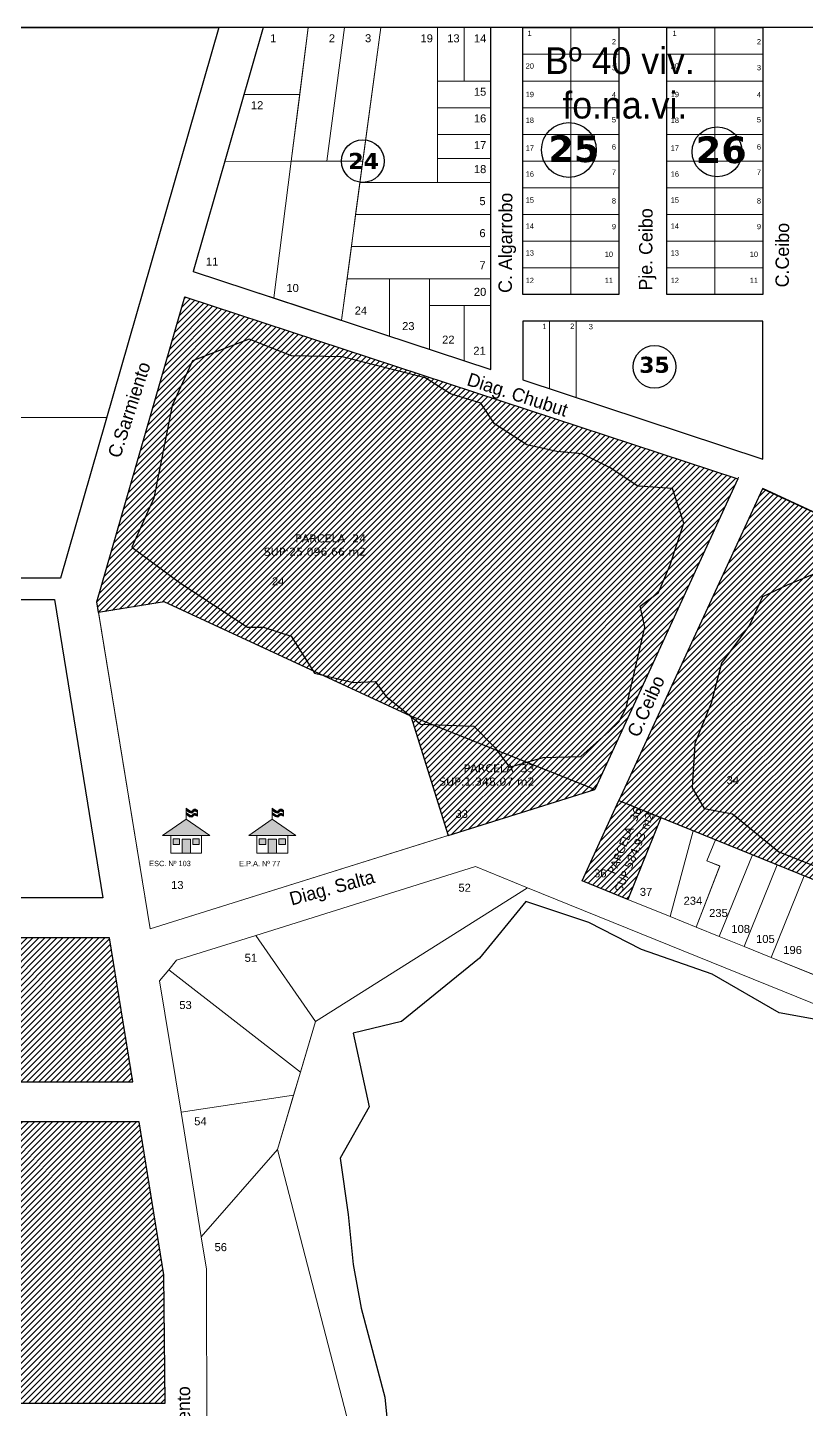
# Model space of a CAD drawing. Header units: millimetres. Extents: x 0 to 6558, y 60 to 10727.
# Drawn here: x 2500 to 2792, y 7882 to 8400 of the extents above; entities that cross this region are included whole.
import ezdxf

# ---------------------------------------------------------------- set-up
doc = ezdxf.new("R2010")
doc.units = ezdxf.units.MM
for name, color, linetype, lineweight in [('0 LAGUNA', 140, 'Continuous', 30), ('0 NOMBRE DE BARRIOS', 251, 'Continuous', 35), ('0 N° DE PARCELA', 255, 'Continuous', 25), ('0 SIG - PARCELAS', 252, 'Continuous', 18), ('EQUIPAMIENTOS', 10, 'Continuous', 18)]:
    doc.layers.add(name, color=color, linetype=linetype, lineweight=lineweight)
for name, color, linetype in [('0 NOMBRE DE CALLES', 255, 'Continuous'), ('0 N° DE MANZANA', 255, 'Continuous'), ('0 SIG - CHACRAS', 253, 'Continuous'), ('0 SIG - MANZANAS', 253, 'Continuous'), ('TERRENO MUNICIPAL', 10, 'Continuous')]:
    doc.layers.add(name, color=color, linetype=linetype)
doc.styles.get("Standard").update_dxf_attribs({"font": 'arial.ttf'})
doc.styles.add('STYLE1', font='arial.ttf')
pattern_1 = [(45, (-322.4474, 5693.1154), (-1.122532, 1.122532), [])]

# ---------------------------------------------------------------- blocks, each defined once
blk = doc.blocks.new('ESCUELA')
at = {"linetype": 'Continuous'}
h = blk.add_hatch(color=130, dxfattribs=at)
edge = h.paths.add_edge_path()
edge.add_spline(control_points=[(-7.8, 81.5), (-10.1, 82.8), (-13.9, 84.9), (-19.3, 77.2), (-24.9, 81.8), (-29.1, 85.3)], knot_values=[0, 0, 0, 0, 2.102185, 3.349937, 7.23201, 7.23201, 7.23201, 7.23201], degree=3, periodic=0)
edge.add_line((-29.1, 85.3), (-29.1, 81.5))
edge.add_spline(control_points=[(-29.1, 81.5), (-24.9, 78), (-19.3, 73.4), (-13.9, 81.1), (-10.1, 79), (-7.8, 77.7)], knot_values=[0, 0, 0, 0, 3.882072, 5.129825, 7.23201, 7.23201, 7.23201, 7.23201], degree=3, periodic=0)
edge.add_line((-7.8, 77.7), (-7.8, 81.5))
edge = h.paths.add_edge_path()
edge.add_spline(control_points=[(-7.8, 73.4), (-10.1, 74.7), (-13.9, 76.8), (-19.3, 69.1), (-24.9, 73.7), (-29.1, 77.2)], knot_values=[0, 0, 0, 0, 2.102185, 3.349937, 7.23201, 7.23201, 7.23201, 7.23201], degree=3, periodic=0)
edge.add_line((-29.1, 77.2), (-29.1, 73.8))
edge.add_spline(control_points=[(-29.1, 73.8), (-24.9, 70.3), (-19.3, 65.7), (-13.9, 73.5), (-10.1, 71.3), (-7.8, 70)], knot_values=[0, 0, 0, 0, 3.882072, 5.129825, 7.23201, 7.23201, 7.23201, 7.23201], degree=3, periodic=0)
edge.add_line((-7.8, 70), (-7.8, 73.4))
blk.add_hatch(color=256, dxfattribs=at).paths.add_polyline_path([(15.5, 33.6), (-29.1, 64.4), (-73.8, 33.6)])
h = blk.add_hatch(color=256, dxfattribs=at)
h.paths.add_polyline_path([(-53.8, 27.3), (-53.8, 16.3), (-41.6, 16.3), (-41.6, 27.3)])
h.paths.add_polyline_path([(-21.1, 26.9), (-37.1, 26.9), (-37.1, 0), (-21.1, 0)])
h.paths.add_polyline_path([(-4.4, 27.3), (-16.7, 27.3), (-16.7, 16.3), (-4.4, 16.3)])
for p, q in [((-29.1, 64.4), (-29.1, 85.3)), ((-29.1, 64.4), (-73.8, 33.6)), ((-29.1, 64.4), (15.5, 33.6)), ((-73.8, 33.6), (15.5, 33.6))]:
    blk.add_line(p, q, dxfattribs=at)
at = {"color": 130, "linetype": 'Continuous'}
blk.add_line((-7.8, 81.5), (-7.8, 70), dxfattribs=at)
at = {"linetype": 'Continuous'}
blk.add_lwpolyline([(0, 33.6), (0, 0), (-58.2, 0), (-58.2, 33.6)], dxfattribs=at)
for points in [[(-53.8, 27.3), (-41.6, 27.3), (-41.6, 16.3), (-53.8, 16.3)], [(-37.1, 26.9), (-21.1, 26.9), (-21.1, 0), (-37.1, 0)], [(-4.4, 27.3), (-16.7, 27.3), (-16.7, 16.3), (-4.4, 16.3)]]:
    blk.add_lwpolyline(points, close=True, dxfattribs=at)
at = {"color": 130, "linetype": 'Continuous'}
for points in [[(-29.1, 85.3), (-17.4, 80.6), (-14.4, 83.2), (-7.8, 81.5)], [(-29.1, 81.5), (-17.4, 76.8), (-14.4, 79.4), (-7.8, 77.7)], [(-29.1, 77.2), (-17.4, 72.5), (-14.4, 75.1), (-7.8, 73.4)], [(-29.1, 73.8), (-17.4, 69.1), (-14.4, 71.8), (-7.8, 70)]]:
    blk.add_spline(points, degree=3, dxfattribs=at)
blk = doc.blocks.new('A$C60985E54')
at = {"layer": 'EQUIPAMIENTOS', "linetype": 'Continuous'}
h = blk.add_hatch(color=130, dxfattribs=at)
edge = h.paths.add_edge_path()
edge.add_spline(control_points=[(13.06, 16.13), (12.6, 16.4), (11.85, 16.82), (10.79, 15.28), (9.68, 16.19), (8.84, 16.88)], knot_values=[0, 0, 0, 0, 2.102185, 3.349937, 7.23201, 7.23201, 7.23201, 7.23201], degree=3, periodic=0)
edge.add_line((8.84, 16.88), (8.84, 16.13))
edge.add_spline(control_points=[(8.84, 16.13), (9.68, 15.44), (10.79, 14.53), (11.85, 16.06), (12.6, 15.64), (13.06, 15.38)], knot_values=[0, 0, 0, 0, 3.882072, 5.129825, 7.23201, 7.23201, 7.23201, 7.23201], degree=3, periodic=0)
edge.add_line((13.06, 15.38), (13.06, 16.13))
edge = h.paths.add_edge_path()
edge.add_spline(control_points=[(13.06, 14.53), (12.6, 14.79), (11.85, 15.21), (10.79, 13.67), (9.68, 14.59), (8.84, 15.28)], knot_values=[0, 0, 0, 0, 2.102185, 3.349937, 7.23201, 7.23201, 7.23201, 7.23201], degree=3, periodic=0)
edge.add_line((8.84, 15.28), (8.84, 14.61))
edge.add_spline(control_points=[(8.84, 14.61), (9.68, 13.92), (10.79, 13.01), (11.85, 14.55), (12.6, 14.12), (13.06, 13.86)], knot_values=[0, 0, 0, 0, 3.882072, 5.129825, 7.23201, 7.23201, 7.23201, 7.23201], degree=3, periodic=0)
edge.add_line((13.06, 13.86), (13.06, 14.53))
at = {"layer": 'EQUIPAMIENTOS'}
blk.add_hatch(color=256, dxfattribs=at).paths.add_polyline_path([(17.68, 6.65), (8.84, 12.76), (0, 6.65)])
h = blk.add_hatch(color=256, dxfattribs=at)
h.paths.add_polyline_path([(3.96, 5.4), (3.96, 3.23), (6.37, 3.23), (6.37, 5.4)])
h.paths.add_polyline_path([(10.42, 5.32), (7.26, 5.32), (7.26, 0), (10.42, 0)])
h.paths.add_polyline_path([(13.73, 5.4), (11.31, 5.4), (11.31, 3.23), (13.73, 3.23)])
for p, q in [((8.84, 12.76), (8.84, 16.88)), ((8.84, 12.76), (17.68, 6.65)), ((0, 6.65), (17.68, 6.65))]:
    blk.add_line(p, q, dxfattribs=at)
at = {"layer": 'EQUIPAMIENTOS', "color": 130, "linetype": 'Continuous'}
blk.add_line((13.06, 16.13), (13.06, 13.86), dxfattribs=at)
at = {"layer": 'EQUIPAMIENTOS', "linetype": 'Continuous'}
blk.add_line((8.84, 12.76), (0, 6.65), dxfattribs=at)
at = {"layer": 'EQUIPAMIENTOS'}
blk.add_lwpolyline([(14.6, 6.65), (14.6, 0), (3.08, 0), (3.08, 6.65)], dxfattribs=at)
for points in [[(3.96, 5.4), (6.37, 5.4), (6.37, 3.23), (3.96, 3.23)], [(7.26, 5.32), (10.42, 5.32), (10.42, 0), (7.26, 0)], [(13.73, 5.4), (11.31, 5.4), (11.31, 3.23), (13.73, 3.23)]]:
    blk.add_lwpolyline(points, close=True, dxfattribs=at)
at = {"layer": 'EQUIPAMIENTOS', "color": 130, "linetype": 'Continuous'}
for points in [[(8.84, 16.88), (11.15, 15.96), (11.76, 16.48), (13.06, 16.13)], [(8.84, 16.13), (11.15, 15.2), (11.76, 15.73), (13.06, 15.38)], [(8.84, 15.28), (11.15, 14.35), (11.76, 14.87), (13.06, 14.53)], [(8.84, 14.61), (11.15, 13.69), (11.76, 14.21), (13.06, 13.86)]]:
    blk.add_spline(points, degree=3, dxfattribs=at)

msp = doc.modelspace()

# ---------------------------------------------------------------- hatches: boundary and pattern name
at = {"layer": 'TERRENO MUNICIPAL'}
h = msp.add_hatch(dxfattribs=at)
h.set_pattern_fill('ANSI31', color=256, scale=0.5)
h.set_pattern_definition(pattern_1)
h.paths.add_polyline_path([(2712.923, 8114.608), (2644.059, 8142.026), (2551.583, 8184.88), (2527.016, 8180.883), (2526.361, 8184.91), (2559.245, 8299.276), (2766.547, 8231.019)])
h = msp.add_hatch(dxfattribs=at)
h.set_pattern_fill('ANSI31', color=256, scale=0.5)
h.set_pattern_definition(pattern_1)
h.paths.add_polyline_path([(3055.672, 8150.904), (2889.966, 8174.726), (2775.842, 8227.297), (2722.004, 8110.424), (2942.207, 8021.172), (3069.704, 8003.367)])
h = msp.add_hatch(dxfattribs=at)
h.set_pattern_fill('ANSI31', color=256, scale=0.5)
h.set_pattern_definition(pattern_1)
h.paths.add_polyline_path([(2712.923, 8114.608), (2644.059, 8142.026), (2657.944, 8097.396)])
h = msp.add_hatch(dxfattribs=at)
h.set_pattern_fill('ANSI31', color=256, scale=0.5)
h.set_pattern_definition(pattern_1)
edge = h.paths.add_edge_path()
edge.add_line((2737.69, 8104.008), (2725.303, 8073.417))
edge.add_line((2725.303, 8073.417), (2708.156, 8080.362))
edge.add_line((2708.156, 8080.362), (2722.004, 8110.424))
edge.add_line((2722.004, 8110.424), (2737.713, 8104.064))
h = msp.add_hatch(dxfattribs=at)
h.set_pattern_fill('ANSI31', color=256, scale=0.5)
h.set_pattern_definition([(45, (-322.4474, 5692.1732), (-1.122532, 1.122532), [])])
h.paths.add_polyline_path([(2386.979, 8005.035), (2539.922, 8005.035), (2531.059, 8059.035), (2386.979, 8059.035)])
h.paths.add_polyline_path([(2542.14, 7990.035), (2386.979, 7990.035), (2386.979, 7893.593), (2386.979, 7884.655), (2551.959, 7884.655), (2551.405, 7932.623)])
h.paths.add_polyline_path([(2386.979, 7869.655), (2552.112, 7869.65), (2552.789, 7804), (2386.979, 7803.983)])

# ---------------------------------------------------------------- linework, layer by layer
at = {"layer": '0 LAGUNA'}
for points in [[(2746.346, 8214.394), (2742.018, 8227.37), (2729.035, 8228.235), (2718.648, 8235.155), (2708.261, 8240.345), (2698.74, 8241.21), (2687.488, 8243.805), (2675.37, 8251.59), (2670.177, 8259.376), (2658.924, 8262.836), (2649.403, 8268.891), (2618.243, 8276.676), (2599.283, 8277.174), (2583.455, 8283.387), (2562.242, 8275.183), (2554.547, 8258.557), (2547.63, 8223.774)], [(2746.346, 8214.394), (2742.018, 8227.37), (2729.035, 8228.235), (2718.648, 8235.155), (2708.261, 8240.345), (2698.74, 8241.21), (2687.488, 8243.805), (2675.37, 8251.59), (2670.177, 8259.376), (2658.924, 8262.836), (2649.403, 8268.891), (2618.243, 8276.676), (2599.283, 8277.174), (2583.455, 8283.387), (2562.242, 8275.183), (2562.242, 8275.183), (2562.242, 8275.183)], [(2746.346, 8214.394), (2742.018, 8227.37), (2729.035, 8228.235), (2718.648, 8235.155), (2708.261, 8240.345), (2698.74, 8241.21), (2687.488, 8243.805), (2675.37, 8251.59), (2670.177, 8259.376), (2658.924, 8262.836), (2649.403, 8268.891), (2618.243, 8276.676), (2599.283, 8277.174), (2583.455, 8283.387), (2562.242, 8275.183), (2562.242, 8275.183), (2562.242, 8275.183)], [(2547.63, 8223.774), (2539.476, 8205.454), (2557.653, 8191.903), (2582.754, 8175.468), (2588.813, 8175.468), (2599.2, 8172.008), (2607.856, 8158.167), (2622.571, 8154.707), (2630.681, 8155.046), (2634.688, 8149.517), (2647.672, 8139.137), (2667.58, 8138.272), (2675.37, 8130.487), (2680.999, 8122.942), (2693.547, 8126.594), (2707.722, 8126.919), (2718.241, 8136.295), (2721.937, 8139.988), (2724.707, 8145.192), (2731.632, 8175.468), (2729.901, 8183.253), (2736.825, 8188.443), (2741.153, 8198.824), (2746.346, 8214.394)], [(2801.627, 8197.992), (2785.061, 8191.176), (2775.804, 8186.795), (2770.905, 8176.178), (2760.409, 8161.898), (2756.537, 8146.904), (2750.468, 8131.781), (2749.493, 8115.229), (2753.878, 8107.439), (2764.597, 8105.492), (2781.891, 8091.272), (2799.681, 8084.287)], [(2801.627, 8197.992), (2785.061, 8191.176), (2775.804, 8186.795), (2770.905, 8176.178), (2760.409, 8161.898), (2756.537, 8146.904), (2750.468, 8131.781), (2749.493, 8115.229), (2753.878, 8107.439), (2764.597, 8105.492), (2781.891, 8091.272), (2799.681, 8084.287)], [(2801.627, 8197.992), (2785.061, 8191.176), (2775.804, 8186.795), (2770.905, 8176.178), (2760.409, 8161.898), (2756.537, 8146.904), (2750.468, 8131.781), (2749.493, 8115.229), (2753.878, 8107.439), (2764.597, 8105.492), (2781.891, 8091.272), (2799.681, 8084.287)], [(2801.627, 8197.992), (2785.061, 8191.176), (2775.804, 8186.795), (2770.905, 8176.178), (2760.409, 8161.898), (2756.537, 8146.904), (2750.468, 8131.781), (2749.493, 8115.229), (2753.878, 8107.439), (2764.597, 8105.492), (2781.891, 8091.272), (2799.681, 8084.287)], [(2811.041, 8025.65), (2781.991, 8030.928), (2756.902, 8045.445), (2730.493, 8054.682), (2710.708, 8064.788), (2687.104, 8072.652), (2669.794, 8051.368), (2640.558, 8027.667), (2622.354, 8023.258), (2628.422, 7995.698), (2617.5, 7976.477), (2620.526, 7955.307), (2622.342, 7936.556), (2625.368, 7920.224), (2634.279, 7886.915), (2638.093, 7847.837)]]:
    msp.add_lwpolyline(points, dxfattribs=at)
at = {"layer": '0 N° DE MANZANA'}
for centre, radius in [((2703.222, 8354.262), 10.273), ((2758.752, 8353.556), 9.36), ((2626.01, 8350.103), 8), ((2735.308, 8272.97), 8)]:
    msp.add_circle(centre, radius, dxfattribs=at)
at = {"layer": '0 SIG - CHACRAS'}
msp.add_lwpolyline([(2199.979, 7425.105), (3179.979, 7425.105), (3179.979, 8400.105), (2199.979, 8400.105)], close=True, dxfattribs=at)
at = {"layer": '0 SIG - MANZANAS'}
for points in [[(2386.979, 8193.745), (2386.979, 8400.105), (2572.069, 8400.105), (2512.73, 8193.745), (2386.979, 8193.745)], [(2386.979, 8185.745), (2510.429, 8185.745), (2528.609, 8074.035), (2386.979, 8074.035), (2386.979, 8185.745)]]:
    msp.add_lwpolyline(points, dxfattribs=at)
for points in [[(2673.969, 8400.105), (2588.719, 8400.105), (2562.453, 8308.756), (2673.969, 8272.025)], [(2685.969, 8400.105), (2721.969, 8400.105), (2721.969, 8300.105), (2685.969, 8300.105)], [(2739.969, 8400.105), (2775.969, 8400.105), (2775.969, 8300.105), (2739.969, 8300.105)], [(2775.969, 8290.105), (2685.969, 8290.105), (2685.969, 8268.105), (2775.969, 8238.445)]]:
    msp.add_lwpolyline(points, close=True, dxfattribs=at)
at = {"layer": '0 SIG - PARCELAS'}
for points in [[(2572.069, 8400.105), (2466.979, 8400.105), (2466.979, 8254.066), (2530.069, 8254.035), (2572.069, 8400.105)], [(2572.069, 8400.105), (2466.979, 8400.105), (2466.979, 8254.066), (2530.069, 8254.035), (2572.069, 8400.105)], [(2766.547, 8231.019), (2559.245, 8299.276), (2526.361, 8184.91), (2546.288, 8062.441), (2712.923, 8114.608), (2766.841, 8231.658)], [(2510.429, 8185.745), (2456.979, 8185.745), (2456.979, 8074.035), (2528.609, 8074.035), (2510.429, 8185.745)], [(2510.429, 8185.745), (2456.979, 8185.745), (2456.979, 8074.035), (2528.609, 8074.035), (2510.429, 8185.745)], [(2546.288, 8062.441), (2657.944, 8097.396), (2643.972, 8142.06), (2551.583, 8184.88), (2527.016, 8180.883), (2546.288, 8062.441)], [(2546.288, 8062.441), (2657.944, 8097.396), (2643.972, 8142.06), (2551.583, 8184.88), (2527.016, 8180.883), (2546.288, 8062.441)], [(2657.944, 8097.396), (2712.923, 8114.608), (2643.972, 8142.06), (2657.944, 8097.396)], [(2657.944, 8097.396), (2712.923, 8114.608), (2643.972, 8142.06), (2657.944, 8097.396)], [(2737.69, 8104.008), (2721.98, 8110.371), (2708.156, 8080.362), (2725.303, 8073.417), (2737.69, 8104.008)], [(2737.69, 8104.008), (2721.98, 8110.371), (2708.156, 8080.362), (2725.303, 8073.417), (2737.69, 8104.008)], [(2749.832, 8099.09), (2737.69, 8104.008), (2725.303, 8073.417), (2741.245, 8066.96), (2749.832, 8099.09)], [(2749.832, 8099.09), (2737.69, 8104.008), (2725.303, 8073.417), (2741.245, 8066.96), (2749.832, 8099.09)], [(2829.634, 8066.767), (2791.448, 8082.234), (2779.061, 8051.643), (2817.247, 8036.176), (2829.634, 8066.767)], [(2810.412, 8074.555), (2791.448, 8082.234), (2779.061, 8051.643), (2798.024, 8043.962), (2810.411, 8074.553)], [(2810.412, 8074.555), (2791.448, 8082.234), (2779.061, 8051.643), (2798.024, 8043.962), (2810.411, 8074.553)], [(2600.053, 8000.034), (2557.885, 7993.641), (2565.488, 7946.896), (2593.976, 7979.676), (2600.053, 8000.034)], [(2593.976, 7979.676), (2565.488, 7946.896), (2567.446, 7934.854), (2567.494, 7869.894), (2622.544, 7869.894), (2593.976, 7979.676)], [(2593.976, 7979.676), (2565.488, 7946.896), (2567.446, 7934.854), (2567.494, 7869.894), (2622.544, 7869.894), (2593.976, 7979.676)]]:
    msp.add_lwpolyline(points, dxfattribs=at)
for points in [[(2581.506, 8375.021), (2602.37, 8375.109), (2605.569, 8400.105), (2588.719, 8400.105)], [(2619.139, 8400.105), (2605.569, 8400.105), (2599.172, 8350.112), (2612.58, 8350.108)], [(2632.719, 8400.105), (2619.139, 8400.105), (2612.58, 8350.108), (2626.01, 8350.103)], [(2653.969, 8400.105), (2632.719, 8400.105), (2624.926, 8342.025), (2653.969, 8342.025)], [(2653.969, 8400.105), (2632.719, 8400.105), (2624.926, 8342.025), (2653.969, 8342.025)], [(2653.969, 8400.105), (2663.969, 8400.105), (2663.969, 8380.105), (2653.969, 8380.105)], [(2653.969, 8400.105), (2663.969, 8400.105), (2663.969, 8380.105), (2653.969, 8380.105)], [(2663.969, 8400.105), (2673.969, 8400.105), (2673.969, 8380.105), (2663.969, 8380.105)], [(2663.969, 8400.105), (2673.969, 8400.105), (2673.969, 8380.105), (2663.969, 8380.105)], [(2685.969, 8400.105), (2703.969, 8400.105), (2703.969, 8390.105), (2685.969, 8390.105)], [(2703.969, 8400.105), (2721.969, 8400.105), (2721.969, 8390.105), (2703.969, 8390.105)], [(2739.969, 8400.105), (2757.969, 8400.105), (2757.969, 8390.105), (2739.969, 8390.105)], [(2757.969, 8400.105), (2775.969, 8400.105), (2775.969, 8390.105), (2757.969, 8390.105)], [(2685.969, 8390.105), (2703.969, 8390.105), (2703.969, 8380.105), (2685.969, 8380.105)], [(2703.969, 8390.105), (2721.969, 8390.105), (2721.969, 8380.105), (2703.969, 8380.105)], [(2739.969, 8390.105), (2757.969, 8390.105), (2757.969, 8380.105), (2739.969, 8380.105)], [(2757.969, 8390.105), (2775.969, 8390.105), (2775.969, 8380.105), (2757.969, 8380.105)], [(2653.969, 8380.105), (2673.969, 8380.105), (2673.969, 8370.105), (2653.969, 8370.105)], [(2653.969, 8380.105), (2673.969, 8380.105), (2673.969, 8370.105), (2653.969, 8370.105)], [(2685.969, 8380.105), (2703.969, 8380.105), (2703.969, 8370.105), (2685.969, 8370.105)], [(2703.969, 8380.105), (2721.969, 8380.105), (2721.969, 8370.105), (2703.969, 8370.105)], [(2739.969, 8380.105), (2757.969, 8380.105), (2757.969, 8370.105), (2739.969, 8370.105)], [(2757.969, 8380.105), (2775.969, 8380.105), (2775.969, 8370.105), (2757.969, 8370.105)], [(2602.37, 8375.109), (2581.506, 8375.021), (2574.294, 8349.937), (2599.172, 8350.112)], [(2653.969, 8370.105), (2673.969, 8370.105), (2673.969, 8360.105), (2653.969, 8360.105)], [(2653.969, 8370.105), (2673.969, 8370.105), (2673.969, 8360.105), (2653.969, 8360.105)], [(2685.969, 8370.105), (2703.969, 8370.105), (2703.969, 8360.105), (2685.969, 8360.105)], [(2703.969, 8370.105), (2721.969, 8370.105), (2721.969, 8360.105), (2703.969, 8360.105)], [(2739.969, 8370.105), (2757.969, 8370.105), (2757.969, 8360.105), (2739.969, 8360.105)], [(2757.969, 8370.105), (2775.969, 8370.105), (2775.969, 8360.105), (2757.969, 8360.105)], [(2653.969, 8360.105), (2673.969, 8360.105), (2673.969, 8351.105), (2653.969, 8351.105)], [(2653.969, 8360.105), (2673.969, 8360.105), (2673.969, 8351.105), (2653.969, 8351.105)], [(2685.969, 8360.105), (2703.969, 8360.105), (2703.969, 8350.105), (2685.969, 8350.105)], [(2703.969, 8360.105), (2721.969, 8360.105), (2721.969, 8350.105), (2703.969, 8350.105)], [(2739.969, 8360.105), (2757.969, 8360.105), (2757.969, 8350.105), (2739.969, 8350.105)], [(2757.969, 8360.105), (2775.969, 8360.105), (2775.969, 8350.105), (2757.969, 8350.105)], [(2599.172, 8350.112), (2574.294, 8349.937), (2562.403, 8308.583), (2592.61, 8298.83)], [(2626.01, 8350.103), (2599.172, 8350.112), (2592.61, 8298.83), (2618.008, 8290.457)], [(2653.969, 8351.105), (2673.969, 8351.105), (2673.969, 8342.025), (2653.969, 8342.025)], [(2653.969, 8351.105), (2673.969, 8351.105), (2673.969, 8342.025), (2653.969, 8342.025)], [(2685.969, 8350.105), (2703.969, 8350.105), (2703.969, 8340.105), (2685.969, 8340.105)], [(2703.969, 8350.105), (2721.969, 8350.105), (2721.969, 8340.105), (2703.969, 8340.105)], [(2739.969, 8350.105), (2757.969, 8350.105), (2757.969, 8340.105), (2739.969, 8340.105)], [(2757.969, 8350.105), (2775.969, 8350.105), (2775.969, 8340.105), (2757.969, 8340.105)], [(2673.969, 8330.025), (2673.969, 8342.025), (2624.926, 8342.025), (2623.316, 8330.025)], [(2685.969, 8340.105), (2703.969, 8340.105), (2703.969, 8330.105), (2685.969, 8330.105)], [(2703.969, 8340.105), (2721.969, 8340.105), (2721.969, 8330.105), (2703.969, 8330.105)], [(2739.969, 8340.105), (2757.969, 8340.105), (2757.969, 8330.105), (2739.969, 8330.105)], [(2757.969, 8340.105), (2775.969, 8340.105), (2775.969, 8330.105), (2757.969, 8330.105)], [(2673.969, 8318.025), (2673.969, 8330.025), (2623.316, 8330.025), (2621.706, 8318.025)], [(2685.969, 8330.105), (2703.969, 8330.105), (2703.969, 8320.105), (2685.969, 8320.105)], [(2703.969, 8330.105), (2721.969, 8330.105), (2721.969, 8320.105), (2703.969, 8320.105)], [(2739.969, 8330.105), (2757.969, 8330.105), (2757.969, 8320.105), (2739.969, 8320.105)], [(2757.969, 8330.105), (2775.969, 8330.105), (2775.969, 8320.105), (2757.969, 8320.105)], [(2673.969, 8306.025), (2673.969, 8318.025), (2621.706, 8318.025), (2620.096, 8306.025)], [(2685.969, 8320.105), (2703.969, 8320.105), (2703.969, 8310.105), (2685.969, 8310.105)], [(2703.969, 8320.105), (2721.969, 8320.105), (2721.969, 8310.105), (2703.969, 8310.105)], [(2739.969, 8320.105), (2757.969, 8320.105), (2757.969, 8310.105), (2739.969, 8310.105)], [(2757.969, 8320.105), (2775.969, 8320.105), (2775.969, 8310.105), (2757.969, 8310.105)], [(2635.969, 8284.541), (2635.969, 8306.025), (2620.096, 8306.025), (2618.008, 8290.457)], [(2650.969, 8279.601), (2650.969, 8306.025), (2635.969, 8306.025), (2635.969, 8284.541)], [(2673.969, 8296.025), (2650.969, 8296.025), (2650.969, 8306.025), (2673.969, 8306.025)], [(2685.969, 8310.105), (2703.969, 8310.105), (2703.969, 8300.105), (2685.969, 8300.105)], [(2703.969, 8310.105), (2721.969, 8310.105), (2721.969, 8300.105), (2703.969, 8300.105)], [(2739.969, 8310.105), (2757.969, 8310.105), (2757.969, 8300.105), (2739.969, 8300.105)], [(2757.969, 8310.105), (2775.969, 8310.105), (2775.969, 8300.105), (2757.969, 8300.105)], [(2559.245, 8299.276), (2526.361, 8184.91), (2527.016, 8180.883), (2551.583, 8184.88), (2644.059, 8142.026), (2712.923, 8114.608), (2766.547, 8231.019)], [(2663.969, 8296.025), (2650.969, 8296.025), (2650.969, 8279.48), (2663.969, 8275.266)], [(2673.969, 8296.025), (2663.969, 8296.025), (2663.969, 8275.266), (2673.969, 8272.025)], [(2695.969, 8290.105), (2685.969, 8290.105), (2685.969, 8268.105), (2695.969, 8264.809)], [(2695.969, 8264.785), (2695.969, 8290.105), (2685.969, 8290.105), (2685.969, 8268.075)], [(2705.969, 8290.105), (2695.969, 8290.105), (2695.969, 8264.809), (2705.969, 8261.514)], [(2705.969, 8261.495), (2705.969, 8290.105), (2695.969, 8290.105), (2695.969, 8264.785)], [(2705.969, 8290.105), (2705.969, 8261.514), (2775.969, 8238.445), (2775.969, 8290.105)], [(2386.979, 8254.105), (2386.979, 8193.745), (2456.979, 8193.745), (2512.73, 8193.745), (2530.069, 8254.035), (2466.979, 8254.035)], [(2386.979, 8254.105), (2386.979, 8193.745), (2456.979, 8193.745), (2512.73, 8193.745), (2530.069, 8254.035), (2466.979, 8254.035)], [(2775.924, 8227.474), (2721.98, 8110.371), (2737.69, 8104.008), (2749.832, 8099.09), (2771.984, 8090.118), (2781.252, 8086.364), (2791.448, 8082.234), (2810.541, 8074.5), (2829.634, 8066.767), (2860.035, 8054.453), (2882.743, 8045.256), (2911.012, 8033.805), (2942.207, 8021.172), (2956.577, 8019.165), (2966.485, 8017.781), (2976.379, 8016.4), (3016.015, 8010.865), (3048.708, 8006.299), (3069.704, 8003.367), (3055.672, 8150.904), (2889.966, 8174.726)], [(2775.924, 8227.474), (2721.98, 8110.371), (2737.69, 8104.008), (2749.832, 8099.09), (2771.984, 8090.118), (2781.252, 8086.364), (2791.448, 8082.234), (2810.541, 8074.5), (2829.634, 8066.767), (2860.035, 8054.453), (2882.743, 8045.256), (2911.012, 8033.805), (2942.207, 8021.172), (2956.577, 8019.165), (2966.485, 8017.781), (2976.379, 8016.4), (3016.015, 8010.865), (3048.708, 8006.299), (3069.704, 8003.367), (3055.672, 8150.904), (2889.966, 8174.726)], [(2754.983, 8087.833), (2759.817, 8085.946), (2750.884, 8063.055), (2741.245, 8066.959), (2749.832, 8099.09), (2758.174, 8095.711)], [(2771.984, 8090.118), (2758.174, 8095.711), (2754.983, 8087.833), (2759.793, 8085.885), (2750.884, 8063.055), (2759.596, 8059.525)], [(2781.252, 8086.364), (2771.984, 8090.118), (2759.597, 8059.527), (2768.865, 8055.772)], [(2781.252, 8086.364), (2771.984, 8090.118), (2759.597, 8059.527), (2768.865, 8055.772)], [(2687.755, 8077.806), (2668.291, 8085.689), (2585.923, 8059.903), (2608.285, 8027.62)], [(2687.755, 8077.806), (2668.291, 8085.689), (2585.923, 8059.903), (2608.285, 8027.62)], [(2791.448, 8082.234), (2781.252, 8086.364), (2768.865, 8055.773), (2779.061, 8051.643)], [(2791.448, 8082.234), (2781.252, 8086.364), (2768.865, 8055.773), (2779.061, 8051.643)], [(2687.755, 8077.806), (2608.285, 8027.62), (2593.983, 7979.678), (2622.557, 7869.937), (2620.397, 7784.965), (2631.004, 7735.744), (2637.219, 7682.597), (2678.011, 7588.03), (2809.675, 7477.06), (2813.026, 7477.056), (2881.682, 7499.172), (2886.281, 7484.895), (3179.979, 7579.505), (3179.979, 7939.585), (2921.036, 7983.317)], [(2386.979, 8059.035), (2386.979, 8005.035), (2539.845, 8005.035), (2531.059, 8059.035)], [(2585.923, 8059.903), (2556.148, 8050.584), (2553.273, 8047.07), (2602.627, 8008.643), (2608.285, 8027.62)], [(2585.923, 8059.903), (2556.148, 8050.584), (2553.273, 8047.07), (2602.627, 8008.643), (2608.285, 8027.62)], [(2602.627, 8008.643), (2553.273, 8047.07), (2549.872, 8042.914), (2557.885, 7993.641), (2600.053, 8000.034)], [(2602.627, 8008.643), (2553.273, 8047.07), (2549.872, 8042.914), (2557.885, 7993.641), (2600.053, 8000.034)], [(2600.053, 8000.034), (2557.885, 7993.641), (2565.488, 7946.896), (2593.976, 7979.676), (2600.053, 8000.034)], [(2386.979, 7990.035), (2386.979, 7884.655), (2551.959, 7884.655), (2551.46, 7932.752), (2542.139, 7990.039)]]:
    msp.add_lwpolyline(points, close=True, dxfattribs=at)
at = {"layer": 'TERRENO MUNICIPAL'}
for points in [[(2712.923, 8114.608), (2644.059, 8142.026), (2551.583, 8184.88), (2527.016, 8180.883), (2526.361, 8184.91), (2559.245, 8299.276), (2766.547, 8231.019), (2712.923, 8114.608)], [(3055.672, 8150.904), (2889.966, 8174.726), (2775.842, 8227.297), (2722.004, 8110.424), (2942.207, 8021.172), (3069.704, 8003.367), (3055.672, 8150.904)], [(2712.923, 8114.608), (2644.059, 8142.026), (2657.944, 8097.396), (2712.923, 8114.608)], [(2737.69, 8104.008), (2725.303, 8073.417), (2708.156, 8080.362), (2722.004, 8110.424), (2737.713, 8104.064)], [(2386.979, 8005.035), (2539.845, 8005.035), (2531.059, 8059.035), (2386.979, 8059.035), (2386.979, 8005.035)], [(2542.14, 7990.035), (2386.979, 7990.035), (2386.979, 7894.535), (2386.979, 7884.655), (2551.959, 7884.655), (2551.46, 7932.752), (2542.14, 7990.035)]]:
    msp.add_lwpolyline(points, dxfattribs=at)

# ---------------------------------------------------------------- block references
at = {"layer": 'EQUIPAMIENTOS', "linetype": 'Continuous', "xscale": 0.1979943306469067, "yscale": 0.1979943306469067, "zscale": 0.1979943306469067}
msp.add_blockref('ESCUELA', (2565.601, 8090.703), dxfattribs=at)
at = {"layer": 'EQUIPAMIENTOS'}
msp.add_blockref('A$C60985E54', (2583.255, 8090.703), dxfattribs=at)

# ---------------------------------------------------------------- texts
at = {"layer": '0 NOMBRE DE BARRIOS', "linetype": 'Continuous', "lineweight": 25, "insert": (2722.339, 8379.317), "char_height": 10, "width": 338.88889, "attachment_point": 5}
msp.add_mtext('{\\fBankGothic Lt BT|b0|i0|c0|p34;Bº 40 viv.\\P fo.na.vi.}', dxfattribs=at)
at = {"layer": '0 NOMBRE DE CALLES', "char_height": 5, "width": 783.33333, "attachment_point": 4}
for s, insert, rotation in [('\\pt10;{\\fBankGothic Lt BT|b0|i0|c0|p34;C. Algarrobo}', (2680.1, 8300.688), 89.66594), ('\\pt10;{\\fBankGothic Lt BT|b0|i0|c0|p34;Pje. Ceibo}', (2732.694, 8301.558), 89.66594), ('\\pt10;{\\fBankGothic Lt BT|b0|i0|c0|p34;C.Ceibo}', (2783.174, 8302.774), 89.66594), ('\\pt10;{\\fBankGothic Lt BT|b0|i0|c0|p34;C.Sarmiento}', (2532.693, 8239.229), 71.94222), ('\\pt10;{\\fBankGothic Lt BT|b0|i0|c0|p34;Diag. Chubut}', (2665.193, 8267.851), 342.17378), ('\\pt10;{\\fBankGothic Lt BT|b0|i0|c0|p34;C.Ceibo}', (2727.169, 8134.789), 65.76796), ('\\pt10;{\\fBankGothic Lt BT|b0|i0|c0|p34;Diag. Salta}', (2598.875, 8072.774), 15.24236), ('\\pt10;{\\fBankGothic Lt BT|b0|i0|c0|p34;C.Sarmiento}', (2558.807, 7853.799), 90)]:
    msp.add_mtext(s, dxfattribs=dict(at, insert=insert, rotation=rotation))
at = {"layer": '0 N° DE MANZANA', "attachment_point": 4}
for s, insert, char_height, width in [('{\\fVerdana|b1|i0|c0|p34;25}', (2695.556, 8354.64), 10, 338.88889), ('{\\fVerdana|b1|i0|c0|p34;26}', (2750.782, 8354.246), 10, 338.88889), ('{\\fVerdana|b1|i0|c0|p34;24}', (2620.598, 8350.169), 6, 226.38341), ('{\\fVerdana|b1|i0|c0|p34;35}', (2729.569, 8273.709), 6, 338.88889)]:
    msp.add_mtext(s, dxfattribs=dict(at, insert=insert, char_height=char_height, width=width))
at = {"layer": '0 N° DE PARCELA', "style": 'STYLE1'}
for s, insert, char_height, attachment_point in [('1', (2687.754, 8397.967), 2, 4), ('1', (2742.098, 8397.967), 2, 4), ('1', (2591.264, 8396.116), 3, 4), ('2', (2613.259, 8396.116), 3, 4), ('3', (2626.839, 8396.116), 3, 4), ('{\\fArial|b0|i0|c238|p34;1}9', (2647.617, 8396.066), 3, 4), ('{\\fArial|b0|i0|c238|p34;1}3', (2657.617, 8396.066), 3, 4), ('{\\fArial|b0|i0|c238|p34;1}4', (2667.617, 8396.066), 3, 4), ('2', (2719.341, 8394.832), 2, 4), ('2', (2773.686, 8394.832), 2, 4), ('20', (2687.037, 8385.736), 2, 4), ('3', (2719.341, 8385.116), 2, 4), ('20', (2741.381, 8385.736), 2, 4), ('3', (2773.686, 8385.116), 2, 4), ('{\\fArial|b0|i0|c238|p34;1}5', (2667.617, 8376.066), 3, 4), ('19', (2687.037, 8375.041), 2, 4), ('4', (2719.341, 8374.979), 2, 4), ('19', (2741.381, 8375.041), 2, 4), ('4', (2773.686, 8374.979), 2, 4), ('{\\fArial|b0|i0|c238|p34;1}2', (2584.051, 8371.032), 3, 4), ('{\\fArial|b0|i0|c238|p34;1}6', (2667.617, 8366.066), 3, 4), ('18', (2687.037, 8365.375), 2, 4), ('5', (2719.341, 8365.582), 2, 4), ('18', (2741.381, 8365.375), 2, 4), ('5', (2773.686, 8365.582), 2, 4), ('{\\fArial|b0|i0|c238|p34;1}7', (2667.617, 8356.066), 3, 4), ('17', (2687.037, 8354.972), 2, 4), ('6', (2719.341, 8355.411), 2, 4), ('17', (2741.381, 8354.972), 2, 4), ('6', (2773.686, 8355.411), 2, 4), ('{\\fArial|b0|i0|c238|p34;1}8', (2667.617, 8347.066), 3, 4), ('16', (2687.037, 8345.205), 2, 4), ('7', (2719.341, 8345.924), 2, 4), ('16', (2741.381, 8345.205), 2, 4), ('7', (2773.686, 8345.924), 2, 4), ('5', (2669.704, 8335.066), 3, 4), ('15', (2687.037, 8335.483), 2, 4), ('8', (2719.341, 8335.175), 2, 4), ('15', (2741.381, 8335.483), 2, 4), ('8', (2773.686, 8335.175), 2, 4), ('14', (2687.037, 8325.728), 2, 4), ('9', (2719.341, 8325.54), 2, 4), ('14', (2741.381, 8325.728), 2, 4), ('9', (2773.686, 8325.54), 2, 4), ('6', (2669.704, 8323.066), 3, 4), ('13', (2687.037, 8315.675), 2, 4), ('10', (2716.671, 8315.154), 2, 4), ('13', (2741.381, 8315.675), 2, 4), ('10', (2771.016, 8315.154), 2, 4), ('{\\fArial|b0|i0|c238|p34;1}1', (2567.207, 8312.451), 3, 4), ('7', (2669.704, 8311.066), 3, 4), ('12', (2687.037, 8305.363), 2, 4), ('11', (2716.671, 8305.363), 2, 4), ('12', (2741.381, 8305.363), 2, 4), ('11', (2771.016, 8305.363), 2, 4), ('{\\fArial|b0|i0|c238|p34;1}0', (2597.365, 8302.525), 3, 4), ('20', (2667.617, 8301.066), 3, 4), ('24', (2622.965, 8294.085), 3, 4), ('23', (2640.723, 8288.236), 3, 4), ('1', (2693.287, 8288.118), 2, 4), ('2', (2703.715, 8288.211), 2, 4), ('3', (2710.688, 8288.042), 2, 4), ('22', (2655.723, 8283.174), 3, 4), ('21', (2667.418, 8279.013), 3, 4), ('{\\fVerdana|b0|i0|c0|p34;PARCELA  24\\PSUP:25.096,66 m2  }', (2627.253, 8205.968), 3, 6), ('2{\\fArial|b0|i0|c238|p34;4}', (2591.94, 8192.613), 3, 4), ('{\\fVerdana|b0|i0|c0|p34;PARCELA  33\\PSUP:1.348.07 m2  }', (2690.37, 8120.034), 3, 6), ('34', (2762.337, 8118.104), 3, 4), ('{\\fArial|b0|i0|c238|p34;3}3', (2660.713, 8105.437), 3, 4), ('36', (2712.671, 8083.155), 3, 4), ('13', (2554.148, 8078.779), 3, 4), ('52', (2661.837, 8077.764), 3, 4), ('{\\fArial|b0|i0|c238|p34;3}7', (2729.818, 8076.21), 3, 4), ('234', (2746.214, 8072.883), 3, 4), ('235', (2755.785, 8068.31), 3, 4), ('108', (2764.114, 8062.324), 3, 4), ('105', (2773.383, 8058.571), 3, 4), ('51', (2581.715, 8051.498), 3, 4), ('196', (2783.576, 8054.436), 3, 4), ('53', (2557.23, 8033.813), 3, 4), ('54', (2562.809, 7990.234), 3, 4), ('56', (2570.442, 7943.071), 3, 4)]:
    msp.add_mtext(s, dxfattribs=dict(at, insert=insert, char_height=char_height, attachment_point=attachment_point))
at = {"layer": '0 N° DE PARCELA', "insert": (2731.745, 8106.689), "char_height": 3, "attachment_point": 6, "rotation": 67.5, "style": 'STYLE1'}
msp.add_mtext('{\\fVerdana|b0|i0|c0|p34;PARCELA  36\\PSUP:584,93 m2  }', dxfattribs=at)
at = {"layer": 'EQUIPAMIENTOS', "linetype": 'Continuous', "insert": (2545.956, 8086.852), "char_height": 2, "width": 75, "attachment_point": 4}
msp.add_mtext('{\\fBankGothic Lt BT|b0|i0|c0|p34;ESC. Nº 103}', dxfattribs=at)
at = {"layer": 'EQUIPAMIENTOS', "insert": (2579.641, 8086.852), "char_height": 2, "width": 75, "attachment_point": 4}
msp.add_mtext('{\\fBankGothic Lt BT|b0|i0|c0|p34;E.P.A. Nº 77}', dxfattribs=at)

doc.saveas('drawing.dxf')
